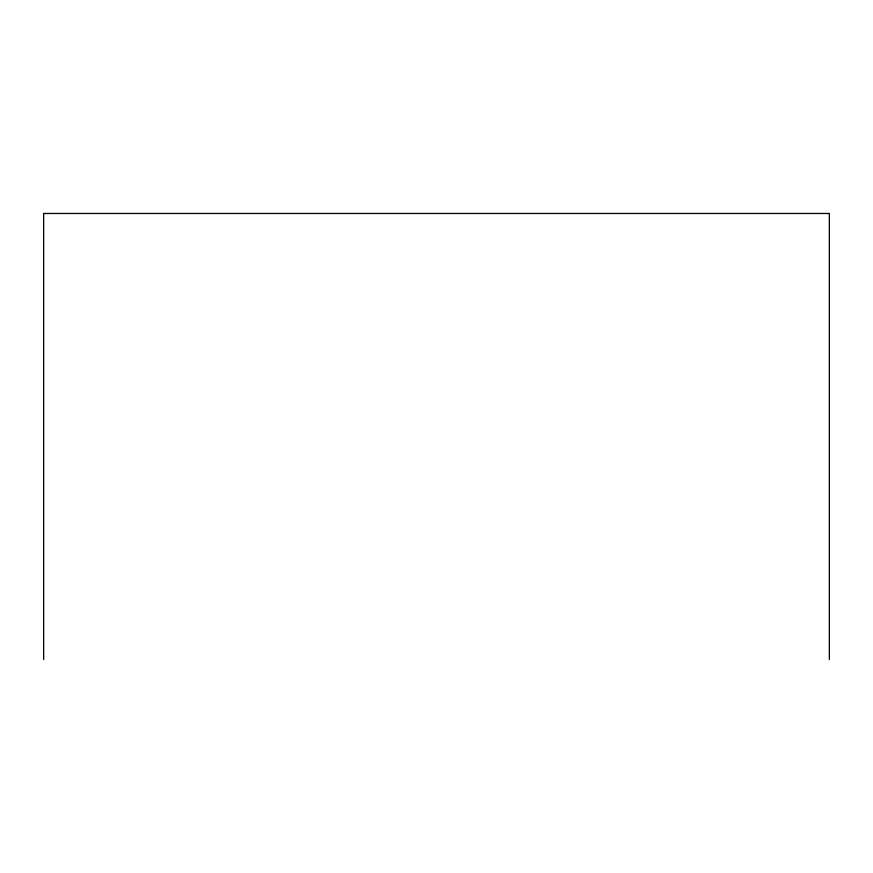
<?xml version="1.0" encoding="UTF-8"?>
<svg xmlns="http://www.w3.org/2000/svg" width="873" height="873" viewBox="0 0 873 873"><rect width="100%" height="100%" fill="white"/><g stroke="black" fill="none" stroke-linecap="round" stroke-linejoin="round"><path stroke-width="1.31" d="M829.35 659.53L829.35 213.47L43.65 213.47L43.65 659.53"/></g></svg>
